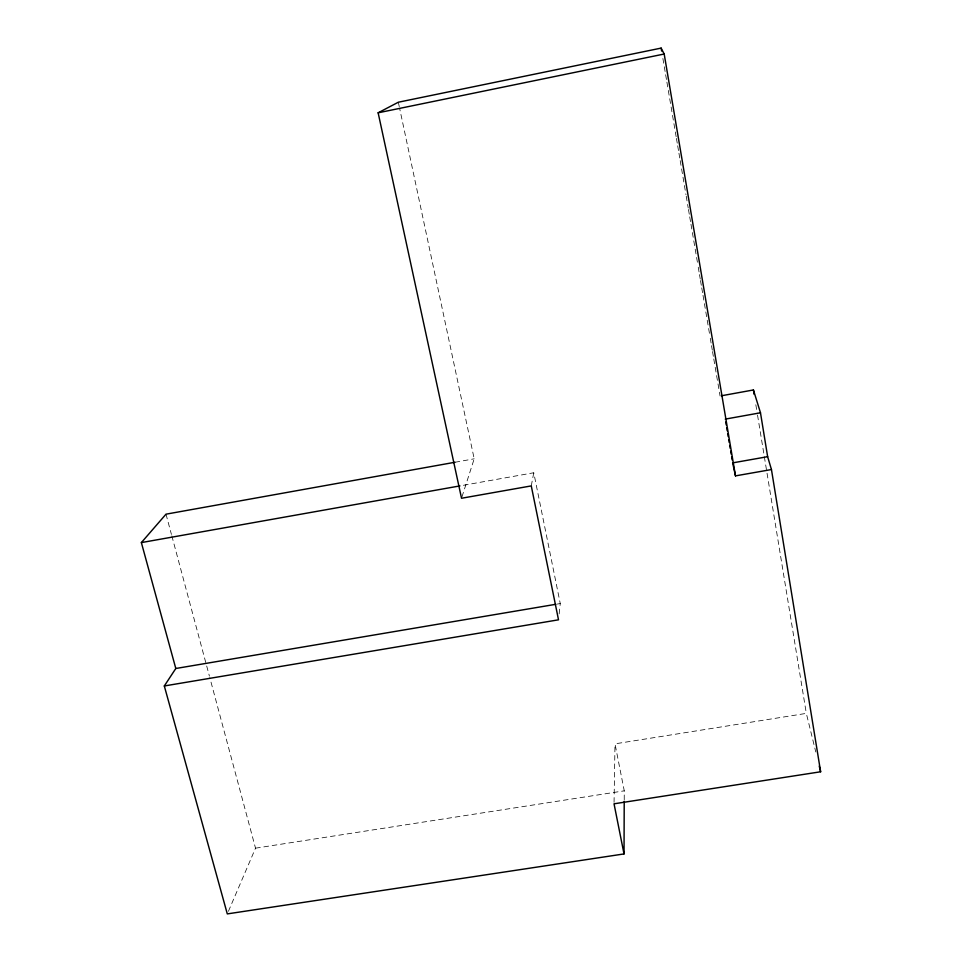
<?xml version="1.0" encoding="UTF-8"?>
<svg xmlns="http://www.w3.org/2000/svg" width="962" height="962" viewBox="0 0 962 962"><rect width="100%" height="100%" fill="white"/><g stroke="black" fill="none" stroke-linecap="round" stroke-linejoin="round"><path stroke-width="0.72" stroke-dasharray="4.81 3.61" d="M624.23 799.783L624.266 790.836L614.995 743.842L806.324 713.383L815.788 751.983M614.057 802.368L614.995 743.842M559.15 613.9L560.257 603.559L533.766 472.763L459.932 485.906M531.264 485.906L533.766 472.763M461.952 496.921L474.194 458.814L399.579 108.093M228.427 911.291L255.519 848.171L209.788 677.561M455.026 462.253L474.194 458.814M557.323 604.052L560.257 603.559M255.519 848.171L624.266 790.836M166.005 514.177L171.428 534.415M171.825 535.858L209.403 676.106M398.328 102.225L399.266 106.626M662.89 58.466L665.403 73.268M665.656 74.747L666.654 80.676M666.906 82.155L676.178 136.929M676.43 138.408L677.44 144.336M677.693 145.815L678.691 151.731M678.944 153.211L679.942 159.139M680.194 160.618L685.966 194.673M686.219 196.152L688.215 207.996M688.467 209.475L689.477 215.392M689.718 216.883L690.728 222.799M690.981 224.278L698.003 265.728M698.244 267.22L699.254 273.136M699.506 274.615L700.252 279.064M700.504 280.543L701.502 286.46M701.755 287.939L702.765 293.867M703.018 295.346L710.028 336.796M710.281 338.275L711.291 344.204M711.543 345.683L712.289 350.12M712.541 351.599L713.539 357.527M713.792 359.006L720.069 396.019M755.831 404.725L757.286 413.588M757.527 415.067L806.324 713.383"/><path stroke-width="1.44" d="M555.856 604.292L175.805 668.494L164.31 685.966L227.297 913.9L624.025 853.931L624.218 801.262M175.805 668.494L141.366 542.592L166.005 514.177L455.026 462.253M164.31 685.966L558.513 619.817L531.264 485.906L461.532 498.256L378.138 112.807L398.328 102.225L661.134 48.1L664.189 54.016L735.497 475.877L771.452 469.552L820.634 771.777L614.033 803.811L624.025 853.931M378.138 112.807L664.189 54.016M721.512 395.755L753.426 389.959L760.485 412.782L767.64 456.685L771.452 469.552M725.252 419.119L760.485 412.782M141.366 542.592L459.932 485.906M767.64 456.685L732.647 462.878L735.497 475.877M819.251 766.125L820.634 771.777M725.745 422.041L726.238 424.951M726.731 427.874L727.224 430.796M727.717 433.706L728.21 436.628M728.703 439.538L729.196 442.46M729.689 445.382L730.182 448.292M730.675 451.214L731.168 454.124M731.661 457.046L732.154 459.956M661.134 48.1L661.64 51.058M753.426 389.959L754.148 394.396"/></g></svg>
